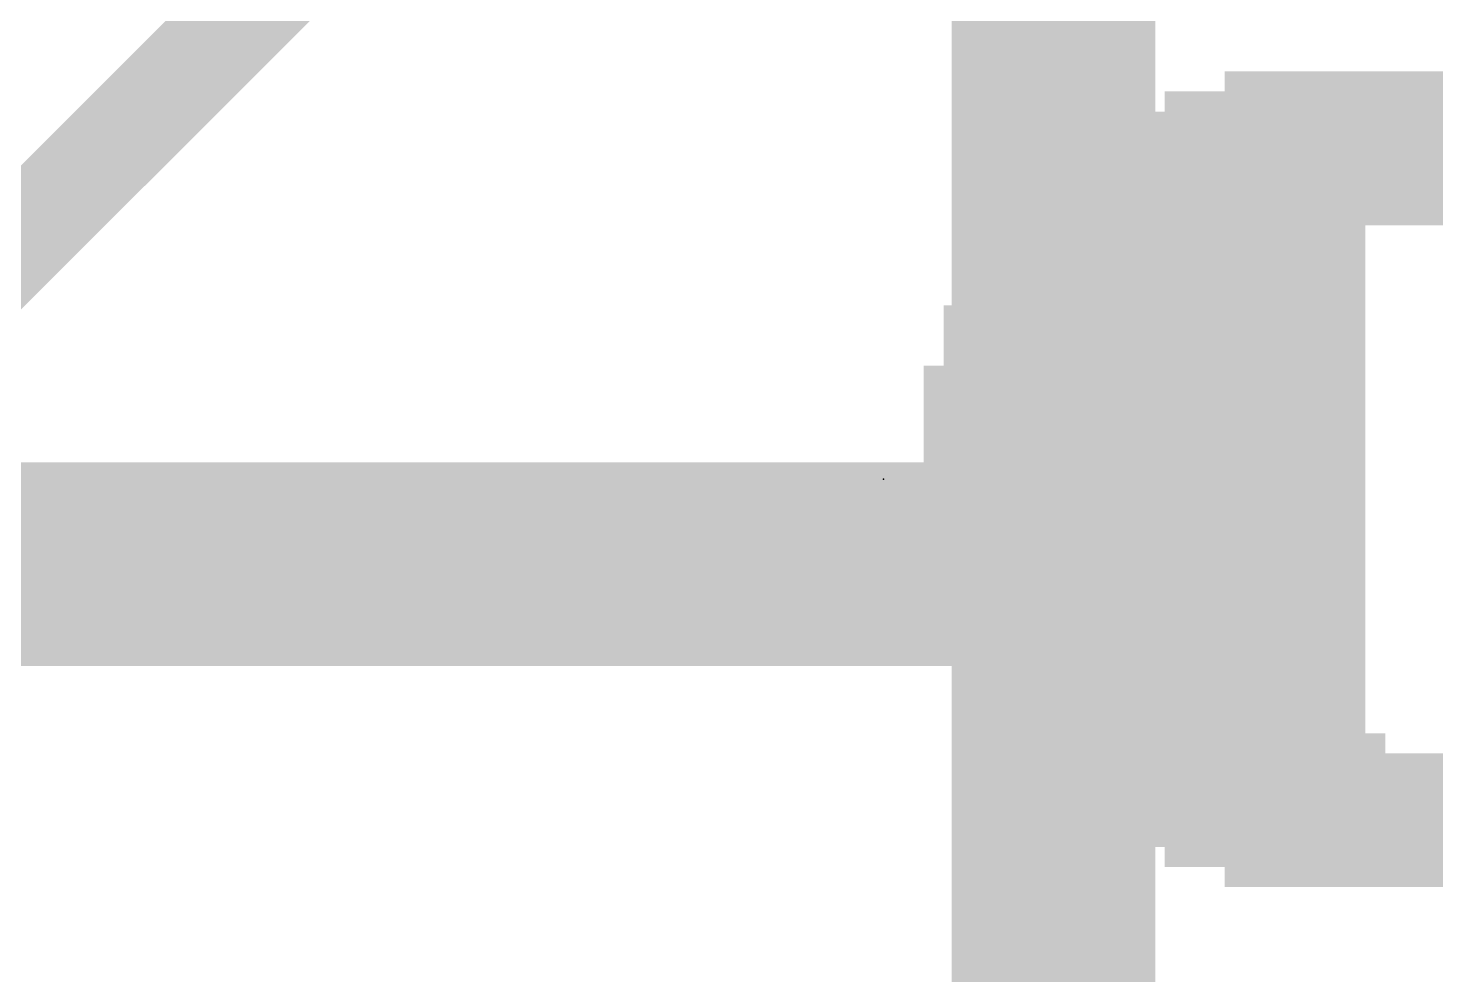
# Model space of a CAD drawing. Extents: x -41 to 66, y -18 to 51.
# Drawn here: x 19.549 to 21.654, y 27.326 to 28.742 of the extents above; entities that cross this region are included whole.
import ezdxf

# ---------------------------------------------------------------- set-up
doc = ezdxf.new("R2010")
doc.units = 0
for name, color, linetype in [('1', 12, 'CONTINUOUS'), ('16', 132, 'CONTINUOUS'), ('21', 41, 'CONTINUOUS'), ('23', 53, 'CONTINUOUS')]:
    doc.layers.add(name, color=color, linetype=linetype)

# ---------------------------------------------------------------- blocks, each defined once
blk = doc.blocks.new('RECT')
blk.add_solid([(-0.5, -0.5), (0.5, -0.5), (-0.5, 0.5), (0.5, 0.5)])

msp = doc.modelspace()

# ---------------------------------------------------------------- linework, layer by layer
at = {"layer": '1', "const_width": 0.3048}
for points in [[(21.082, 27.94), (21.082, 29.21)], [(17.78, 27.94), (21.082, 27.94)], [(21.082, 25.4), (21.082, 27.94)]]:
    msp.add_lwpolyline(points, dxfattribs=at)
at = {"layer": '1', "const_width": 0.1524}
for points in [[(21.1582, 27.94, 1), (21.0058, 27.94)], [(21.082, 27.8638, 1), (21.082, 28.0162)], [(21.0058, 27.94, 1), (21.1582, 27.94)]]:
    msp.add_lwpolyline(points, format="xyb", dxfattribs=at)
at = {"layer": '16', "const_width": 0.1524}
msp.add_lwpolyline([(19.05, 27.94), (20.32, 29.21)], dxfattribs=at)
at = {"layer": '23'}
msp.add_point((20.828, 28.067), dxfattribs=at)

# ---------------------------------------------------------------- block references
at = {"layer": '21'}
for p, xscale, yscale in [((22.703, 28.662), 2.73, 0.03), ((22.703, 28.632), 2.91, 0.03), ((22.703, 28.607), 3.03, 0.02), ((22.703, 28.577), 3.15, 0.04), ((22.703, 28.542), 3.21, 0.03), ((22.703, 28.512), 3.27, 0.03), ((22.703, 28.487), 3.33, 0.02), ((21.638, 28.462), 1.26, 0.03), ((21.263, 28.427), 0.57, 0.04), ((21.263, 28.392), 0.57, 0.03), ((21.248, 28.372), 0.6, 0.03), ((21.248, 28.342), 0.6, 0.03), ((21.233, 28.307), 0.63, 0.04), ((21.233, 28.272), 0.63, 0.03), ((21.233, 28.252), 0.63, 0.03), ((21.218, 28.222), 0.66, 0.03), ((21.218, 28.187), 0.66, 0.04), ((21.218, 28.152), 0.66, 0.03), ((21.218, 28.122), 0.66, 0.03), ((21.218, 28.102), 0.66, 0.03), ((21.218, 28.067), 0.66, 0.04), ((21.218, 28.032), 0.66, 0.03), ((21.218, 28.012), 0.66, 0.03), ((21.218, 27.982), 0.66, 0.03), ((21.218, 27.947), 0.66, 0.04), ((21.218, 27.912), 0.66, 0.03), ((21.233, 27.882), 0.63, 0.03), ((21.233, 27.862), 0.63, 0.03), ((21.233, 27.827), 0.63, 0.04), ((21.248, 27.792), 0.6, 0.03), ((21.248, 27.772), 0.6, 0.03), ((21.263, 27.742), 0.57, 0.03), ((21.263, 27.707), 0.57, 0.04), ((21.293, 27.672), 0.57, 0.03), ((22.703, 27.642), 3.33, 0.03), ((22.703, 27.612), 3.27, 0.03), ((22.703, 27.582), 3.21, 0.03), ((22.703, 27.562), 3.15, 0.03), ((22.703, 27.532), 3.03, 0.03), ((22.703, 27.502), 2.91, 0.03), ((22.703, 27.472), 2.73, 0.03)]:
    msp.add_blockref('RECT', p, dxfattribs=dict(at, xscale=xscale, yscale=yscale))

doc.saveas('drawing.dxf')
